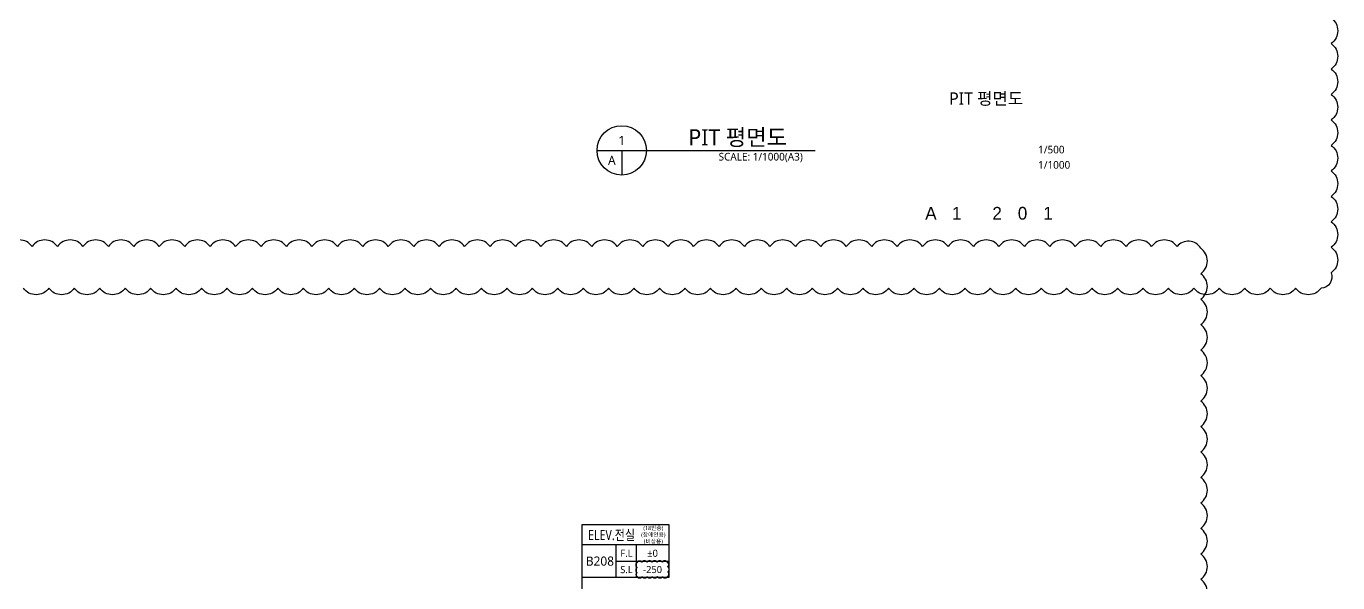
# Model space of a CAD drawing. Header units: millimetres. Extents: x 44005917 to 45882162, y -1242106 to 1898904.
# Drawn here: x 44233368 to 44491101, y 1278635 to 1387892 of the extents above; entities that cross this region are included whole.
import ezdxf
from ezdxf.enums import TextEntityAlignment as Align

# ---------------------------------------------------------------- set-up
doc = ezdxf.new("R2010")
doc.units = ezdxf.units.MM
doc.header["$LTSCALE"] = 1000
doc.header["$MEASUREMENT"] = 0
doc.linetypes.add('ACAD_ISO03W100', pattern=[30, 12, -18])
doc.layers.get('0').update_dxf_attribs({"linetype": 'CONTINUOUS'})
doc.layers.add('CHECK', color=30, linetype='CONTINUOUS', plot=False)
doc.layers.add('VE변경사항적용-20220616', color=10, linetype='CONTINUOUS', plot=False)
for name, color, linetype in [('SYM', 7, 'CONTINUOUS'), ('TEXT', 3, 'CONTINUOUS'), ('TEXT(MIN)', 7, 'CONTINUOUS'), ('TEXT(실명)', 3, 'CONTINUOUS'), ('TEXT-TITLE', 6, 'CONTINUOUS'), ('TEXT-기입', 6, 'CONTINUOUS'), ('TITLE', 7, 'CONTINUOUS')]:
    doc.layers.add(name, color=color, linetype=linetype)
doc.styles.add('CGS', font='cgse', dxfattribs={"bigfont": 'cgs'})
doc.styles.add('나눔바른고딕', font='NanumBarunGothic.ttf')

# ---------------------------------------------------------------- blocks, each defined once
blk = doc.blocks.new('A$C51E23882')
at = {"layer": 'TITLE'}
blk.add_lwpolyline([(8500, 0), (0, 0), (0, 5200), (8500, 5200)], close=True, dxfattribs=at)
for points in [[(8500, 3200), (0, 3200)], [(3300, 3200), (3300, 0)], [(5300, 3200), (5300, 0)], [(3300, 1600), (8500, 1600)]]:
    blk.add_lwpolyline(points, dxfattribs=at)
at = {"layer": 'TITLE', "style": '나눔바른고딕'}
for s, p in [('F.L', (4352, 2378)), ('S.L', (4352, 778))]:
    blk.add_text(s, height=700, dxfattribs=at).set_placement(p, align=Align.MIDDLE)

msp = doc.modelspace()

# ---------------------------------------------------------------- linework, layer by layer
at = {"ltscale": 10000}
msp.add_lwpolyline([(44342620.9, 1245659), (44342620.9, 1279657.7)], dxfattribs=at)
at = {"layer": 'CHECK'}
for points in [[(44489798.8, 1389495.8, -0.52056705), (44489798.8, 1384495.8, -0.52056705), (44489798.8, 1379495.8, -0.52056705), (44489798.8, 1374495.8, -0.52056705), (44489798.8, 1369495.8, -0.52056705), (44489798.8, 1364495.8, -0.52056705), (44489798.8, 1359495.8, -0.52056705), (44489798.8, 1354495.8, -0.52056705), (44489798.8, 1349495.8, -0.52056705), (44489798.8, 1344495.8, -0.52056705), (44489798.8, 1339495.8, -0.52056705), (44487817.1, 1336477.5, -0.52056705), (44482817.1, 1336477.5, -0.52056705), (44477817.1, 1336477.5, -0.52056705), (44472817.1, 1336477.5, -0.52056705), (44467817.1, 1336477.5, -0.52056705), (44462817.1, 1336477.5, -0.52056705), (44457817.1, 1336477.5, -0.52056705), (44452817.1, 1336477.5, -0.52056705), (44447817.1, 1336477.5, -0.52056705), (44442817.1, 1336477.5, -0.52056705), (44437817.1, 1336477.5, -0.52056705), (44432817.1, 1336477.5, -0.52056705), (44427817.1, 1336477.5, -0.52056705), (44422817.1, 1336477.5, -0.52056705), (44417817.1, 1336477.5, -0.52056705), (44412817.1, 1336477.5, -0.52056705), (44407817.1, 1336477.5, -0.52056705), (44402817.1, 1336477.5, -0.52056705), (44397817.1, 1336477.5, -0.52056705), (44392817.1, 1336477.5, -0.52056705), (44387817.1, 1336477.5, -0.52056705), (44382817.1, 1336477.5, -0.52056705), (44377817.1, 1336477.5, -0.52056705), (44372817.1, 1336477.5, -0.52056705), (44367817.1, 1336477.5, -0.52056705), (44362817.1, 1336477.5, -0.52056705), (44357817.1, 1336477.5, -0.52056705), (44352817.1, 1336477.5, -0.52056705), (44347817.1, 1336477.5, -0.52056705), (44342817.1, 1336477.5, -0.52056705), (44337817.1, 1336477.5, -0.52056705), (44332817.1, 1336477.5, -0.52056705), (44327817.1, 1336477.5, -0.52056705), (44322817.1, 1336477.5, -0.52056705), (44317817.1, 1336477.5, -0.52056705), (44312817.1, 1336477.5, -0.52056705), (44307817.1, 1336477.5, -0.52056705), (44302817.1, 1336477.5, -0.52056705), (44297817.1, 1336477.5, -0.52056705), (44292817.1, 1336477.5, -0.52056705), (44287817.1, 1336477.5, -0.52056705), (44282817.1, 1336477.5, -0.52056705), (44277817.1, 1336477.5, -0.52056705), (44272817.1, 1336477.5, -0.52056705), (44267817.1, 1336477.5, -0.52056705), (44262817.1, 1336477.5, -0.52056705), (44257817.1, 1336477.5, -0.52056705), (44252817.1, 1336477.5, -0.52056705), (44247817.1, 1336477.5, -0.52056705), (44242817.1, 1336477.5, -0.52056705), (44237817.1, 1336477.5, -0.52056705), (44232817.1, 1336477.5, -0.52056705)], [(44464170.3, 1274308.9, 0.52056705), (44464170.3, 1279308.9, 0.52056705), (44464170.3, 1284308.9, 0.52056705), (44464170.3, 1289308.9, 0.52056705), (44464170.3, 1294308.9, 0.52056705), (44464170.3, 1299308.9, 0.52056705), (44464170.3, 1304308.9, 0.52056705), (44464170.3, 1309308.9, 0.52056705), (44464170.3, 1314308.9, 0.52056705), (44464170.3, 1319308.9, 0.52056705), (44464170.3, 1324308.9, 0.52056705), (44464170.3, 1329308.9, 0.52056705), (44464170.3, 1334308.9, 0.52056705), (44464170.3, 1339308.9, 0.52056705), (44464170.3, 1344308.9, 0.52056705), (44459508.8, 1344647.4, 0.52056705), (44454508.8, 1344647.4, 0.52056705), (44449508.8, 1344647.4, 0.52056705), (44444508.8, 1344647.4, 0.52056705), (44439508.8, 1344647.4, 0.52056705), (44434508.8, 1344647.4, 0.52056705), (44429508.8, 1344647.4, 0.52056705), (44424508.8, 1344647.4, 0.52056705), (44419508.8, 1344647.4, 0.52056705), (44414508.8, 1344647.4, 0.52056705), (44409508.8, 1344647.4, 0.52056705), (44404508.8, 1344647.4, 0.52056705), (44399508.8, 1344647.4, 0.52056705), (44394508.8, 1344647.4, 0.52056705), (44389508.8, 1344647.4, 0.52056705), (44384508.8, 1344647.4, 0.52056705), (44379508.8, 1344647.4, 0.52056705), (44374508.8, 1344647.4, 0.52056705), (44369508.8, 1344647.4, 0.52056705), (44364508.8, 1344647.4, 0.52056705), (44359508.8, 1344647.4, 0.52056705), (44354508.8, 1344647.4, 0.52056705), (44349508.8, 1344647.4, 0.52056705), (44344508.8, 1344647.4, 0.52056705), (44339508.8, 1344647.4, 0.52056705), (44334508.8, 1344647.4, 0.52056705), (44329508.8, 1344647.4, 0.52056705), (44324508.8, 1344647.4, 0.52056705), (44319508.8, 1344647.4, 0.52056705), (44314508.8, 1344647.4, 0.52056705), (44309508.8, 1344647.4, 0.52056705), (44304508.8, 1344647.4, 0.52056705), (44299508.8, 1344647.4, 0.52056705), (44294508.8, 1344647.4, 0.52056705), (44289508.8, 1344647.4, 0.52056705), (44284508.8, 1344647.4, 0.52056705), (44279508.8, 1344647.4, 0.52056705), (44274508.8, 1344647.4, 0.52056705), (44269508.8, 1344647.4, 0.52056705), (44264508.8, 1344647.4, 0.52056705), (44259508.8, 1344647.4, 0.52056705), (44254508.8, 1344647.4, 0.52056705), (44249508.8, 1344647.4, 0.52056705), (44244508.8, 1344647.4, 0.52056705), (44239508.8, 1344647.4, 0.52056705), (44234508.8, 1344647.4, 0.52056705), (44229508.8, 1344647.4, 0.52056705)]]:
    msp.add_lwpolyline(points, format="xyb", dxfattribs=at)
at = {"layer": 'SYM'}
for p, q in [((44345538.4, 1363514.6), (44388397.5, 1363514.6)), ((44350386.9, 1363514.6), (44350386.9, 1358666.1))]:
    msp.add_line(p, q, dxfattribs=at)
msp.add_circle((44350386.9, 1363514.6), 4848.5, dxfattribs=at)
at = {"layer": 'VE변경사항적용-20220616', "linetype": 'ACAD_ISO03W100'}
msp.add_lwpolyline([(44353391.6, 1279841.3, 0.52056705), (44354391.6, 1279841.3, 0.52056705), (44355391.6, 1279841.3, 0.52056705), (44356391.6, 1279841.3, 0.52056705), (44357391.6, 1279841.3, 0.52056705), (44358391.6, 1279841.3, 0.52056705), (44359391.6, 1279841.3, 0.52056705), (44359457.6, 1280775.3, 0.52056705), (44359457.6, 1281775.3, 0.52056705), (44359344.9, 1282662.6, 0.52056705), (44358344.9, 1282662.6, 0.52056705), (44357344.9, 1282662.6, 0.52056705), (44356344.9, 1282662.6, 0.52056705), (44355344.9, 1282662.6, 0.52056705), (44354344.9, 1282662.6, 0.52056705), (44353391.6, 1282615.9, 0.52056705), (44353391.6, 1281615.9, 0.52056705), (44353391.6, 1280615.9, 0.52056705)], format="xyb", close=True, dxfattribs=at)

# ---------------------------------------------------------------- block references
at = {"xscale": 2, "yscale": 2, "zscale": 2}
msp.add_blockref('A$C51E23882', (44342620.9, 1279657.7), dxfattribs=at)

# ---------------------------------------------------------------- texts
at = {"layer": 'TEXT', "style": '나눔바른고딕'}
for s, p in [('1', (44350386.9, 1365454)), ('A', (44348447.5, 1361575.2)), ('A', (44348447.5, 1361575.2))]:
    msp.add_text(s, height=1800, dxfattribs=at).set_placement(p, align=Align.MIDDLE)
msp.add_text('PIT 평면도', height=3200, dxfattribs=at).set_placement((44363500.7, 1364484.3))
msp.add_text('SCALE: 1/1000(A3)', height=1500, dxfattribs=at).set_placement((44385980, 1363029.8), align=Align.TOP_RIGHT)
msp.add_text('SCALE: 1/1000(A3)', height=1500, dxfattribs=at).set_placement((44385980, 1363029.8), align=Align.TOP_RIGHT)
at = {"layer": 'TEXT(MIN)', "style": '나눔바른고딕'}
for s, p in [('(18인승)', (44356602.3, 1288976.2)), ('(장애인용)', (44356602.3, 1287676.2)), ('(비상용)', (44356602.3, 1286376.2))]:
    msp.add_text(s, height=800, dxfattribs=at).set_placement(p, align=Align.CENTER)
at = {"layer": 'TEXT(실명)', "style": '나눔바른고딕', "width": 0.8}
msp.add_text('ELEV.전실', height=2000, dxfattribs=at).set_placement((44348400.4, 1288046), align=Align.MIDDLE)
at = {"layer": 'TEXT-TITLE', "style": '나눔바른고딕'}
msp.add_text('PIT 평면도', height=2400, dxfattribs=at).set_placement((44421997.5, 1372505.8), align=Align.CENTER)
at = {"layer": 'TEXT-기입', "style": '나눔바른고딕'}
for s, p in [('1/500', (44432215.4, 1362479.5)), ('1/1000', (44432215.4, 1359479.5)), ('1/1000', (44432215.4, 1359479.5))]:
    msp.add_text(s, height=1500, dxfattribs=at).set_placement(p, align=Align.BOTTOM_LEFT)
at = {"layer": 'TEXT-기입', "style": 'CGS'}
for s, p in [('A', (44411152.3, 1351179.5)), ('A', (44411152.3, 1351179.5)), ('1', (44416215.1, 1351179.5)), ('1', (44416215.1, 1351179.5)), ('2', (44424152.3, 1351179.5)), ('2', (44424152.3, 1351179.5)), ('0', (44429152.3, 1351179.5)), ('0', (44429152.3, 1351179.5)), ('1', (44434152.3, 1351179.5)), ('1', (44434152.3, 1351179.5))]:
    msp.add_text(s, height=2500, dxfattribs=at).set_placement(p, align=Align.MIDDLE_CENTER)
at = {"layer": 'TEXT-기입', "style": '나눔바른고딕'}
for s, height, p in [('B208', 1800, (44346103.4, 1282884.4)), ('±0', 1400, (44356453.1, 1284433.5)), ('-250', 1400, (44356453.1, 1281233.5))]:
    msp.add_text(s, height=height, dxfattribs=at).set_placement(p, align=Align.MIDDLE)

doc.saveas('drawing.dxf')
